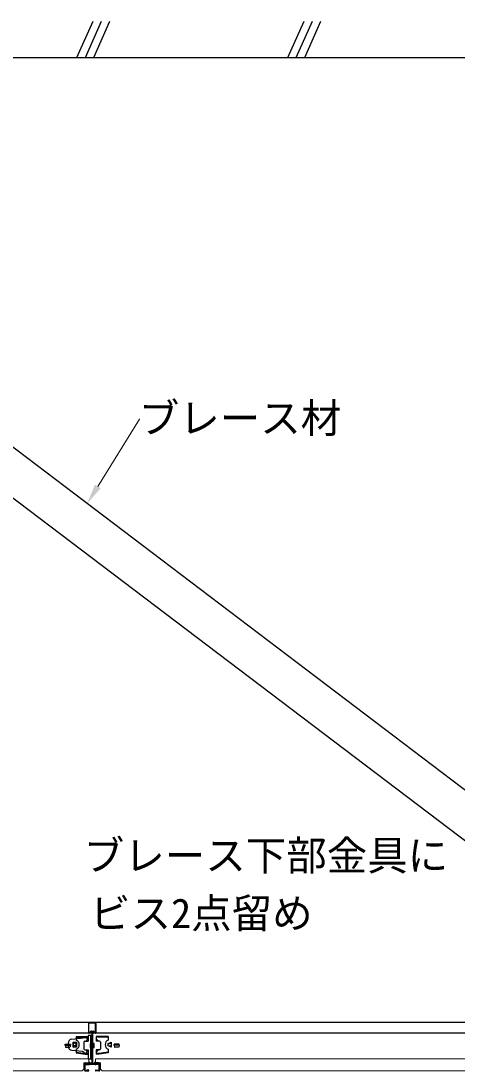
# Model space of a CAD drawing. Units: millimetres, scale not verified. Extents: x -446 to 404, y -405 to 200.
# Drawn here: x -381.6 to -360.1, y -214.3 to -162.5 of the extents above; entities that cross this region are included whole.
import ezdxf
from ezdxf.enums import TextEntityAlignment as Align

# ---------------------------------------------------------------- set-up
doc = ezdxf.new("R2010")
doc.units = ezdxf.units.MM
doc.header["$LTSCALE"] = 2
doc.layers.add('2-0_○注記', color=134, linetype='Continuous', lineweight=18)
doc.layers.add('2-B_○ﾀﾞｲﾛｰﾄﾝ', color=134, linetype='Continuous', lineweight=18)
for name, color, linetype in [('2-4_○躯体', 134, 'Continuous'), ('2-9_○ｸﾛｽTﾊﾞｰ1200', 134, 'Continuous'), ('2-A_○ﾒｲﾝTﾊﾞｰ', 134, 'Continuous'), ('3-2_○ﾌﾞﾚｰｽ', 134, 'Continuous')]:
    doc.layers.add(name, color=color, linetype=linetype)
doc.styles.add('ＭＳ ゴシック', font='')
doc.styles.get('ＭＳ ゴシック').set_extended_font_data('MS Gothic')

msp = doc.modelspace()

# ---------------------------------------------------------------- linework, layer by layer
at = {"layer": '2-0_○注記'}
msp.add_lwpolyline([(-377.803, -185.477), (-375.748, -182.165), (-375.73, -182.165)], dxfattribs=at)
msp.add_solid([(-377.944, -185.39), (-377.661, -185.565), (-378.33, -186.327)], dxfattribs=at)
at = {"layer": '2-4_○躯体'}
for p, q in [((-378.833, -164.313), (-378.033, -162.516)), ((-378.416, -164.313), (-377.616, -162.516)), ((-377.999, -164.313), (-377.2, -162.516)), ((-368.416, -164.313), (-367.616, -162.516)), ((-367.999, -164.313), (-367.2, -162.516)), ((-367.583, -164.313), (-366.783, -162.516)), ((-411.615, -164.313), (-281.956, -164.313))]:
    msp.add_line(p, q, dxfattribs=at)
at = {"layer": '2-9_○ｸﾛｽTﾊﾞｰ1200'}
for p, q in [((-378.262, -211.963), (-378.262, -212.408)), ((-378.242, -212.408), (-378.242, -211.963)), ((-378.164, -212.367), (-378.216, -212.419)), ((-377.994, -212.367), (-377.942, -212.419)), ((-377.917, -212.408), (-377.917, -211.963)), ((-377.897, -211.963), (-377.897, -212.408)), ((-379.091, -212.743), (-378.377, -212.663)), ((-378.349, -212.688), (-378.349, -212.723)), ((-378.289, -212.738), (-378.334, -212.738)), ((-378.099, -212.563), (-378.274, -212.563)), ((-378.274, -212.563), (-378.274, -212.723)), ((-378.202, -212.433), (-378.15, -212.381)), ((-378.139, -213.713), (-378.139, -212.563)), ((-378.099, -212.402), (-378.099, -213.898)), ((-378.079, -213.898), (-378.079, -212.402)), ((-378.059, -212.402), (-378.059, -213.898)), ((-377.956, -212.433), (-378.008, -212.381)), ((-379.194, -213.038), (-379.248, -213.092)), ((-379.223, -212.988), (-379.144, -212.988)), ((-379.144, -213.038), (-379.194, -213.038)), ((-379.144, -212.988), (-379.144, -213.038)), ((-379.09, -213.282), (-378.549, -213.338)), ((-378.349, -213.413), (-378.349, -213.368)), ((-378.334, -213.353), (-378.289, -213.353)), ((-378.274, -213.368), (-378.274, -213.713)), ((-378.403, -213.913), (-378.262, -213.915)), ((-378.274, -213.713), (-378.099, -213.713)), ((-378.186, -213.909), (-378.174, -213.923)), ((-377.972, -213.909), (-377.984, -213.923)), ((-377.755, -213.913), (-377.896, -213.915)), ((-378.454, -214.263), (-378.454, -213.963)), ((-378.433, -214.265), (-378.433, -213.963)), ((-378.407, -214.291), (-378.267, -214.291)), ((-378.404, -213.934), (-378.263, -213.937)), ((-378.404, -214.313), (-378.267, -214.313)), ((-378.401, -213.956), (-378.257, -213.959)), ((-378.401, -213.956), (-378.401, -213.976)), ((-378.401, -213.976), (-378.257, -213.979)), ((-378.401, -213.997), (-378.258, -214)), ((-378.268, -214.263), (-378.367, -214.27)), ((-378.365, -214.291), (-378.367, -214.27)), ((-378.267, -214.284), (-378.365, -214.291)), ((-378.239, -213.924), (-378.242, -213.946)), ((-378.219, -213.927), (-378.222, -213.948)), ((-378.201, -213.922), (-378.19, -213.935)), ((-378.193, -213.948), (-377.965, -213.948)), ((-378.193, -213.969), (-377.965, -213.969)), ((-378.129, -213.928), (-378.163, -213.928)), ((-378.029, -213.928), (-377.995, -213.928)), ((-377.957, -213.922), (-377.968, -213.935)), ((-377.939, -213.927), (-377.936, -213.948)), ((-377.919, -213.924), (-377.916, -213.946)), ((-377.758, -213.956), (-377.901, -213.959)), ((-377.757, -213.976), (-377.901, -213.979)), ((-377.757, -213.997), (-377.9, -214)), ((-377.755, -213.934), (-377.896, -213.937)), ((-377.752, -214.291), (-377.892, -214.291)), ((-377.754, -214.313), (-377.892, -214.313)), ((-377.891, -214.284), (-377.793, -214.291)), ((-377.89, -214.263), (-377.792, -214.27)), ((-377.793, -214.291), (-377.792, -214.27)), ((-377.758, -213.956), (-377.757, -213.976)), ((-377.726, -214.265), (-377.726, -213.963)), ((-377.704, -214.263), (-377.704, -213.963))]:
    msp.add_line(p, q, dxfattribs=at)
msp.add_lwpolyline([(-378.849, -213.143), (-379.019, -213.143), (-379.019, -212.883), (-378.849, -212.883)], close=True, dxfattribs=at)
msp.add_lwpolyline([(-378.549, -213.338), (-378.424, -213.428), (-378.364, -213.428)], dxfattribs=at)
for centre in [(-378.262, -213.915), (-377.896, -213.915)]:
    msp.add_circle(centre, 0.0021, dxfattribs=at)
for centre, radius, start, end in [((-378.212, -211.963), 0.05, 81.3679, 180), ((-378.212, -211.963), 0.03, 81.3679, 180), ((-378.079, -211.09), 0.853, 261.3679, 278.6321), ((-378.079, -211.09), 0.833, 261.3679, 278.6321), ((-378.129, -212.402), 0.05, 0, 135), ((-378.029, -212.402), 0.05, 45, 180), ((-377.947, -211.963), 0.05, 0, 98.6321), ((-377.947, -211.963), 0.03, 0, 98.6321), ((-379.069, -212.942), 0.2, 96.3852, 180), ((-378.374, -212.688), 0.025, 0, 96.3852), ((-378.334, -212.723), 0.015, 180, 270), ((-378.289, -212.723), 0.015, 270, 0), ((-378.227, -212.408), 0.035, 180, 315), ((-378.227, -212.408), 0.015, 180, 315), ((-378.129, -212.402), 0.03, 0, 135), ((-378.029, -212.402), 0.03, 45, 180), ((-377.932, -212.408), 0.035, 225, 0), ((-377.932, -212.408), 0.015, 225, 0), ((-379.223, -212.942), 0.0461, 180, 270), ((-379.212, -213.127), 0.05, 135, 197.1679), ((-379.069, -213.083), 0.2, 197.1679, 264.0531), ((-378.334, -213.368), 0.015, 90, 180), ((-378.289, -213.368), 0.015, 0, 90), ((-378.404, -213.963), 0.05, 88.9876, 180), ((-378.364, -213.413), 0.015, 270, 0), ((-378.263, -213.937), 0.0215, 268.9876, 88.9876), ((-378.209, -213.928), 0.03, 40, 172), ((-378.209, -213.928), 0.01, 40, 172), ((-378.129, -213.898), 0.05, 270, 0), ((-378.129, -213.898), 0.03, 270, 0), ((-378.029, -213.898), 0.05, 180, 270), ((-378.029, -213.898), 0.03, 180, 270), ((-377.949, -213.928), 0.03, 8, 140), ((-377.949, -213.928), 0.01, 8, 140), ((-377.896, -213.937), 0.0215, 91.0124, 271.0124), ((-377.754, -213.963), 0.05, 0, 91.0124), ((-378.404, -214.263), 0.05, 180, 270), ((-378.404, -213.963), 0.0285, 88.9876, 180), ((-378.401, -213.966), 0.0315, 88.9876, 268.9876), ((-378.407, -214.265), 0.026, 180, 270), ((-378.401, -213.966), 0.01, 88.9876, 268.9876), ((-378.267, -214.288), 0.025, 270, 94.05), ((-378.267, -214.288), 0.0035, 270, 94.05), ((-378.257, -213.944), 0.035, 268.9876, 352), ((-378.257, -213.944), 0.0565, 268.9876, 321.3522), ((-378.257, -213.944), 0.015, 268.9876, 352), ((-378.193, -213.994), 0.0465, 90, 141.3522), ((-378.193, -213.994), 0.025, 90, 141.3522), ((-378.163, -213.913), 0.035, 220, 270), ((-378.163, -213.913), 0.015, 220, 270), ((-377.995, -213.913), 0.015, 270, 320), ((-377.995, -213.913), 0.035, 270, 320), ((-377.965, -213.994), 0.0465, 38.6478, 90), ((-377.965, -213.994), 0.025, 38.6478, 90), ((-377.901, -213.944), 0.0565, 218.6478, 271.0124), ((-377.901, -213.944), 0.035, 188, 271.0124), ((-377.892, -214.288), 0.025, 85.95, 270), ((-377.901, -213.944), 0.015, 188, 271.0124), ((-377.892, -214.288), 0.0035, 85.95, 270), ((-377.757, -213.966), 0.0315, 271.0124, 91.0124), ((-377.757, -213.966), 0.01, 271.0124, 91.0124), ((-377.754, -213.963), 0.0285, 0, 91.0124), ((-377.754, -214.263), 0.05, 270, 0), ((-377.752, -214.265), 0.026, 270, 0)]:
    msp.add_arc(centre, radius, start, end, dxfattribs=at)
at = {"layer": '2-A_○ﾒｲﾝTﾊﾞｰ'}
for p, q in [((-352.923, -211.913), (-414.203, -211.913)), ((-281.956, -212.443), (-414.203, -212.443)), ((-378.864, -212.603), (-378.279, -212.603)), ((-378.864, -212.603), (-378.864, -212.788)), ((-378.864, -212.643), (-378.279, -212.643)), ((-378.434, -212.838), (-378.279, -212.838)), ((-378.392, -212.838), (-378.279, -212.725)), ((-378.279, -212.603), (-378.279, -212.838)), ((-377.294, -212.603), (-377.879, -212.603)), ((-377.879, -212.603), (-377.879, -212.838)), ((-377.294, -212.643), (-377.879, -212.643)), ((-377.766, -212.838), (-377.879, -212.725)), ((-377.724, -212.838), (-377.879, -212.838)), ((-377.294, -212.603), (-377.294, -212.788)), ((-379.414, -212.993), (-379.164, -212.993)), ((-379.414, -213.033), (-379.414, -212.993)), ((-379.414, -213.013), (-379.164, -213.013)), ((-379.414, -213.033), (-379.164, -213.033)), ((-379.414, -213.033), (-379.404, -213.121)), ((-379.379, -213.143), (-379.199, -213.143)), ((-379.164, -213.033), (-379.174, -213.121)), ((-379.164, -213.033), (-379.164, -212.993)), ((-378.864, -212.975), (-379.014, -212.948)), ((-378.864, -213.05), (-379.014, -213.078)), ((-378.858, -213.378), (-378.426, -213.443)), ((-378.484, -212.888), (-378.484, -213.213)), ((-378.434, -213.263), (-378.279, -213.263)), ((-378.392, -213.263), (-378.279, -213.376)), ((-378.279, -213.263), (-378.279, -213.483)), ((-377.879, -213.263), (-377.879, -213.483)), ((-377.766, -213.263), (-377.879, -213.376)), ((-377.724, -213.263), (-377.879, -213.263)), ((-377.3, -213.378), (-377.732, -213.443)), ((-377.674, -212.888), (-377.674, -213.213)), ((-377.294, -212.95), (-377.144, -212.888)), ((-377.294, -212.975), (-377.144, -212.948)), ((-377.294, -213.075), (-377.294, -212.95)), ((-377.294, -213.05), (-377.144, -213.078)), ((-377.144, -213.138), (-377.294, -213.075)), ((-377.294, -213.238), (-377.294, -213.418)), ((-377.144, -212.888), (-377.144, -213.138)), ((-376.744, -212.993), (-376.994, -212.993)), ((-376.994, -213.033), (-376.994, -212.993)), ((-376.744, -213.013), (-376.994, -213.013)), ((-376.744, -213.033), (-376.994, -213.033)), ((-376.994, -213.033), (-376.983, -213.13)), ((-376.77, -213.143), (-376.968, -213.143)), ((-376.744, -213.033), (-376.755, -213.13)), ((-376.744, -213.033), (-376.744, -212.993)), ((-378.429, -213.483), (-378.279, -213.483)), ((-378.426, -213.443), (-378.279, -213.443)), ((-377.732, -213.443), (-377.879, -213.443)), ((-377.729, -213.483), (-377.879, -213.483)), ((-377.294, -213.418), (-377.729, -213.483))]:
    msp.add_line(p, q, dxfattribs=at)
for points in [[(-379.014, -212.888), (-379.014, -213.138), (-378.864, -213.075), (-378.864, -212.95)], [(-378.179, -213.15), (-377.979, -213.15), (-377.979, -212.95), (-378.179, -212.95)]]:
    msp.add_lwpolyline(points, close=True, dxfattribs=at)
msp.add_lwpolyline([(-378.864, -213.238), (-378.864, -213.418), (-378.429, -213.483)], dxfattribs=at)
for centre, radius, start, end in [((-378.966, -213.013), 0.247, 294.4009, 65.5991), ((-378.434, -212.888), 0.05, 90, 180), ((-377.724, -212.888), 0.05, 0, 90), ((-377.192, -213.013), 0.247, 114.4009, 245.5991), ((-379.379, -213.118), 0.025, 186.4831, 270), ((-379.199, -213.118), 0.025, 270, 353.5169), ((-378.434, -213.213), 0.05, 180, 270), ((-377.724, -213.213), 0.05, 270, 0), ((-376.968, -213.128), 0.015, 186.4831, 270), ((-376.77, -213.128), 0.015, 270, 353.5169)]:
    msp.add_arc(centre, radius, start, end, dxfattribs=at)
at = {"layer": '2-B_○ﾀﾞｲﾛｰﾄﾝ'}
for p, q in [((-407.911, -213.713), (-378.246, -213.713)), ((-378.246, -213.918), (-378.496, -213.918)), ((-378.496, -213.918), (-378.496, -214.188)), ((-378.246, -213.713), (-378.246, -213.918)), ((-377.911, -213.713), (-348.246, -213.713)), ((-377.911, -213.713), (-377.911, -213.918)), ((-377.911, -213.918), (-377.661, -213.918)), ((-377.661, -213.918), (-377.661, -214.188)), ((-407.536, -214.313), (-378.621, -214.313)), ((-377.536, -214.313), (-348.621, -214.313))]:
    msp.add_line(p, q, dxfattribs=at)
for centre, start, end in [((-378.621, -214.188), 270, 0), ((-377.536, -214.188), 180, 270)]:
    msp.add_arc(centre, 0.125, start, end, dxfattribs=at)
at = {"layer": '3-2_○ﾌﾞﾚｰｽ'}
for p, q in [((-352.008, -206.263), (-404.652, -166.391)), ((-353.003, -208.018), (-405.859, -167.986))]:
    msp.add_line(p, q, dxfattribs=at)

# ---------------------------------------------------------------- texts
at = {"layer": '2-0_○注記', "style": 'ＭＳ ゴシック'}
for s, p in [('ブレース材', (-375.778, -183.278)), ('ブレース下部金具に', (-378.494, -204.854)), ('ビス2点留め', (-378.188, -207.706))]:
    msp.add_text(s, height=1.466, dxfattribs=at).set_placement(p, align=Align.BOTTOM_LEFT)

doc.saveas('drawing.dxf')
